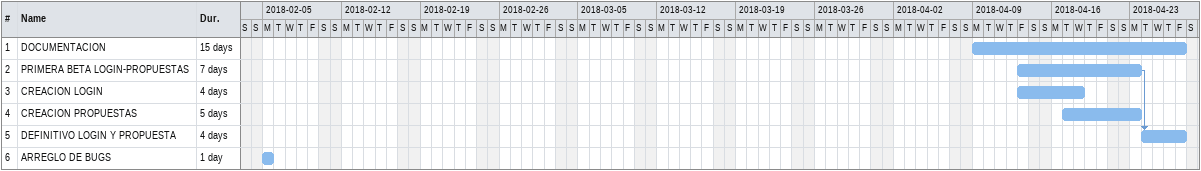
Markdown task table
| ID | Task | Duration | Start | Finish | Predecessors |
|---|---|---|---|---|---|
| 1 | DOCUMENTACION | 15d | 2018-04-09 | 2018-04-27 |  |
| 2 | PRIMERA BETA LOGIN-PROPUESTAS | 7d | 2018-04-13 | 2018-04-23 |  |
| 3 | CREACION LOGIN | 4d | 2018-04-13 | 2018-04-18 |  |
| 4 | CREACION PROPUESTAS | 5d | 2018-04-17 | 2018-04-23 |  |
| 5 | DEFINITIVO LOGIN Y PROPUESTA | 4d | 2018-04-24 | 2018-04-27 | 2 |
| 6 | ARREGLO DE BUGS | 1d | 2018-02-05 | 2018-02-05 |  |
